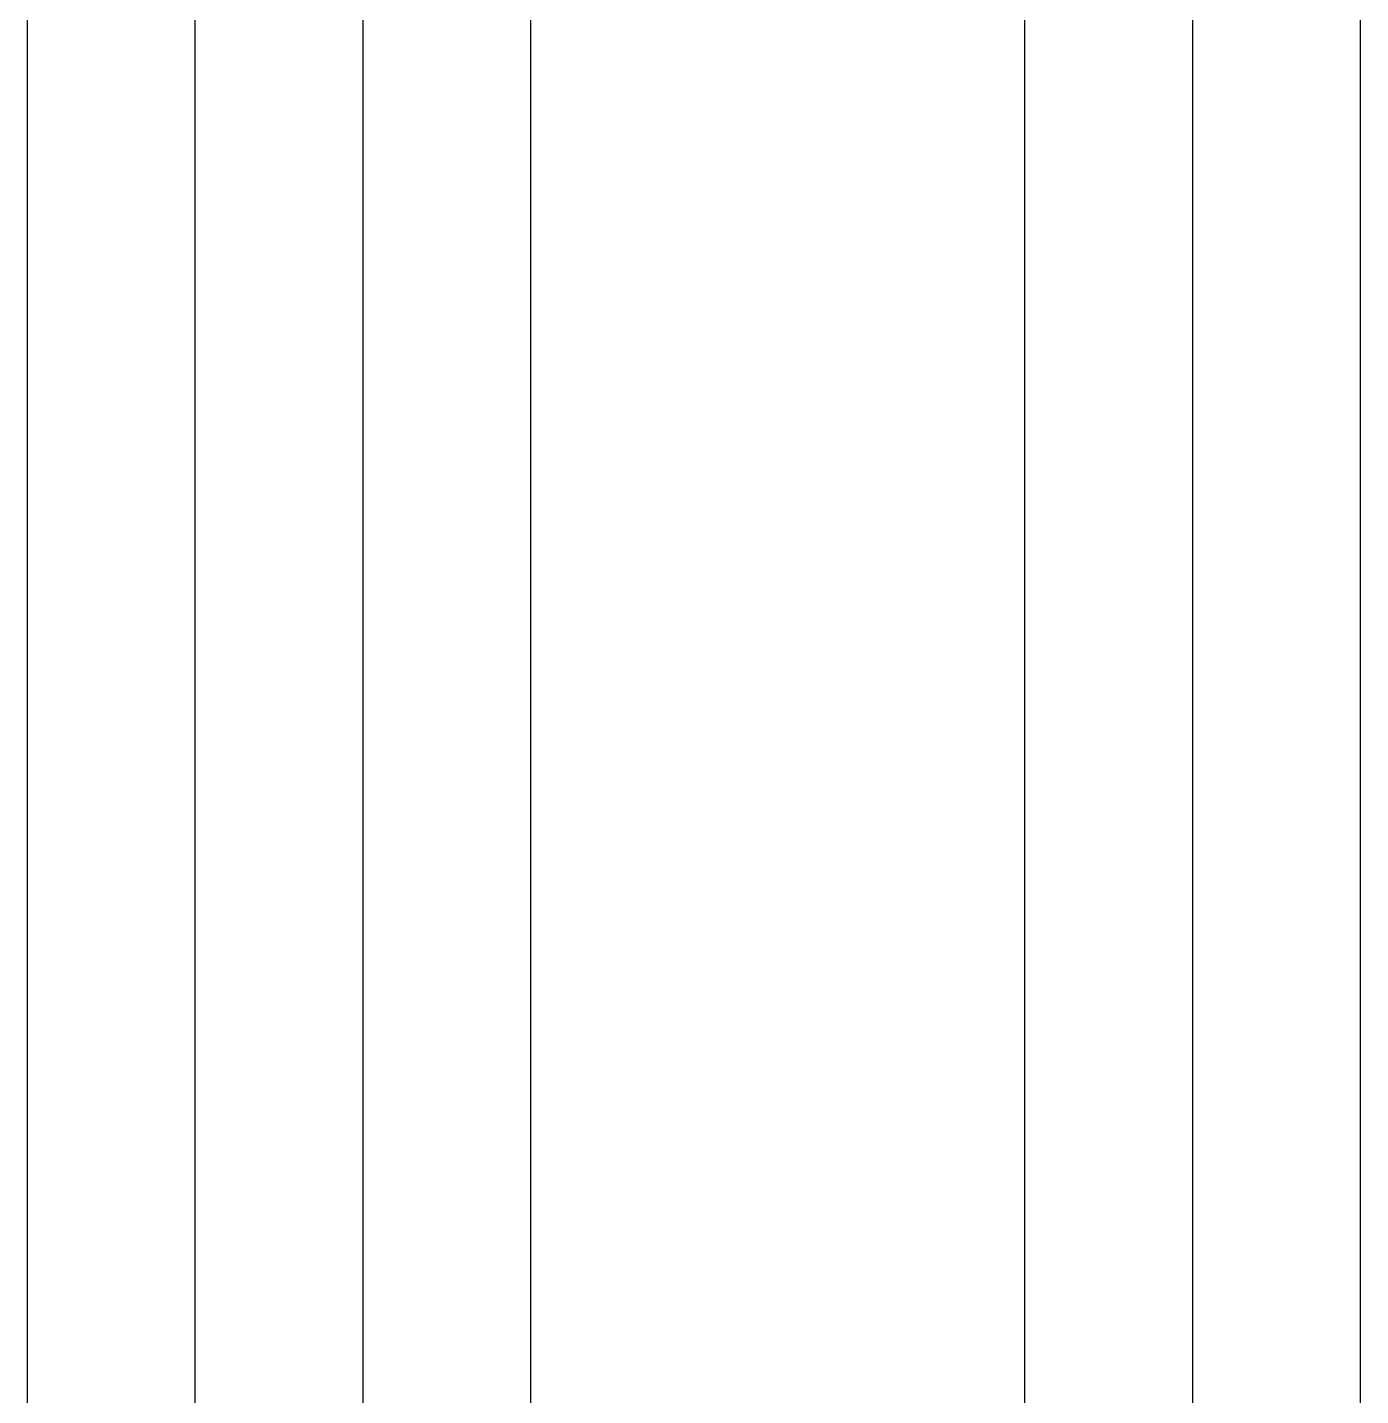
# Model space of a CAD drawing. Header units: inches. Extents: x -25 to 1235, y -506 to 1148.
# Drawn here: x 985.8 to 1026.09, y 665.97 to 707.33 of the extents above; entities that cross this region are included whole.
import ezdxf

# ---------------------------------------------------------------- set-up
doc = ezdxf.new("R2010")
doc.units = ezdxf.units.IN
doc.header["$MEASUREMENT"] = 0
doc.layers.add('RED_10AWG', color=1, linetype='Continuous')

msp = doc.modelspace()

# ---------------------------------------------------------------- linework, layer by layer
at = {"layer": 'RED_10AWG'}
for p, q in [((985.796, 585.436), (985.796, 746.913)), ((990.868, 585.436), (990.868, 746.913)), ((995.941, 585.436), (995.941, 746.913)), ((1001.014, 585.436), (1001.014, 746.913)), ((1015.948, 585.436), (1015.948, 746.913)), ((1021.021, 585.436), (1021.021, 746.913)), ((1026.094, 585.436), (1026.094, 746.913))]:
    msp.add_line(p, q, dxfattribs=at)

doc.saveas('drawing.dxf')
